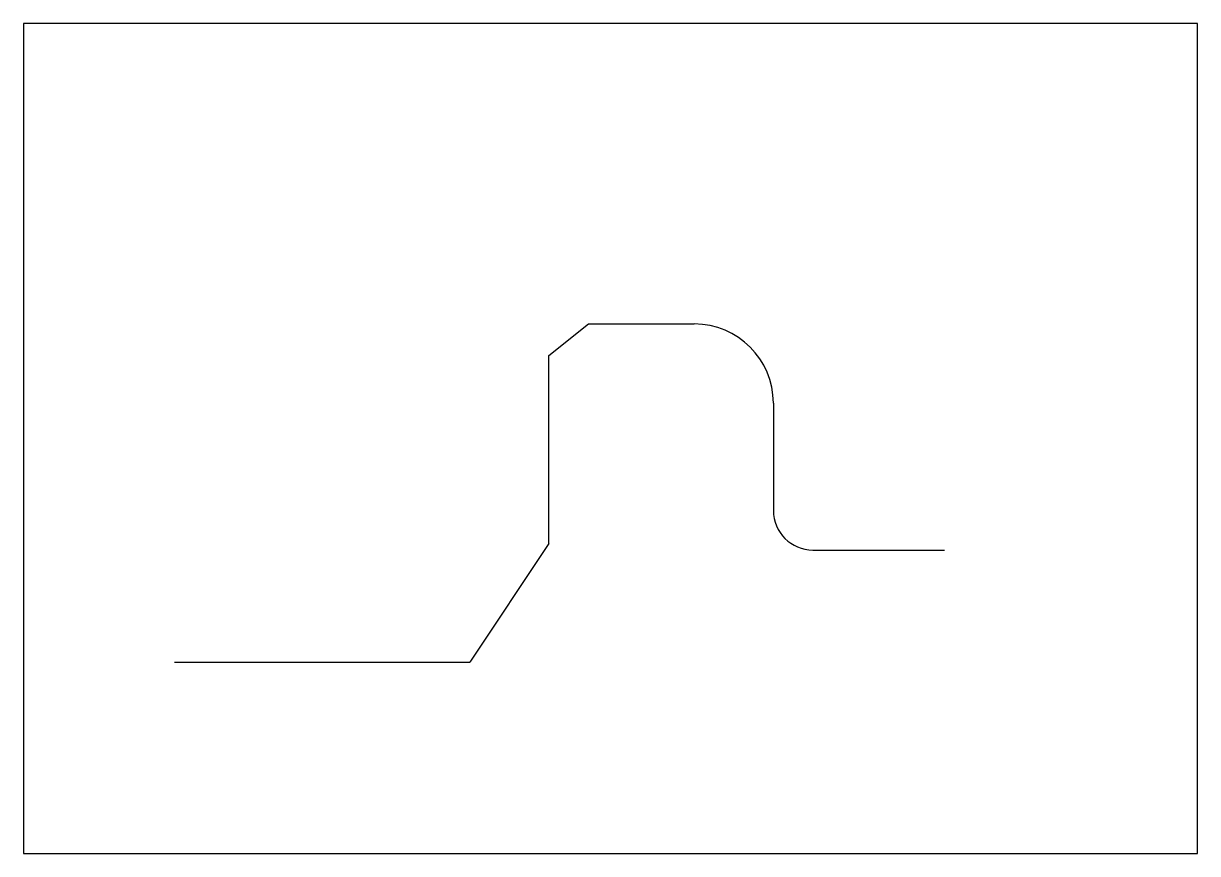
# Model space of a CAD drawing. Header units: millimetres. Extents: x 0 to 297, y 0 to 210.
import ezdxf

# ---------------------------------------------------------------- set-up
doc = ezdxf.new("R2010")
doc.units = ezdxf.units.MM

msp = doc.modelspace()

# ---------------------------------------------------------------- linework, layer by layer
for p, q in [((132.9, 125.98), (142.9, 133.98)), ((142.9, 133.98), (169.7, 133.98)), ((132.9, 78.4), (132.9, 125.98)), ((189.7, 113.98), (189.7, 86.77)), ((132.9, 78.4), (112.9, 48.4)), ((199.7, 76.77), (232.97, 76.77)), ((38.24, 48.4), (112.9, 48.4))]:
    msp.add_line(p, q)
msp.add_lwpolyline([(0, 0), (297, 0), (297, 210), (0, 210)], close=True)
for centre, radius, start, end in [((169.7, 113.98), 20, 0, 90), ((199.7, 86.77), 10, 180, 270)]:
    msp.add_arc(centre, radius, start, end)

doc.saveas('drawing.dxf')
